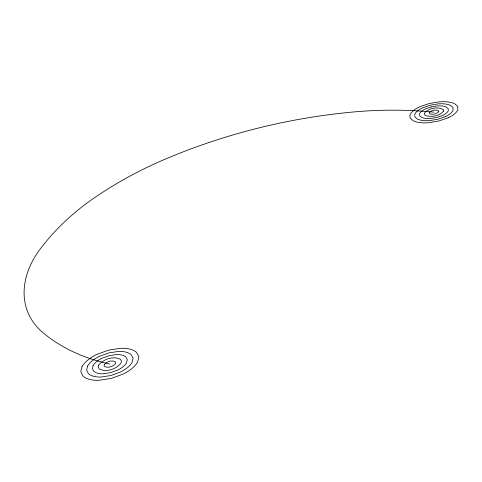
<?xml version="1.0" encoding="UTF-8"?>
<svg xmlns="http://www.w3.org/2000/svg" width="482" height="482" viewBox="0 0 482 482"><rect width="100%" height="100%" fill="white"/><g stroke="black" fill="none" stroke-linecap="round" stroke-linejoin="round"><path stroke-width="0.72" d="M433.945 112.167A372.562 323.024 1.4 0 0 353.077 112.011A838.084 723.169 67.8 0 0 165.115 159.187A370.013 327.941 -13.7 0 0 94.84 197.5A211.598 165.953 -19.3 0 0 40.374 248.784A95.665 68.962 -23.6 0 0 42.338 332.11A190.914 135.556 -17.1 0 0 109.866 364.091M104.269 364.585L104.052 365.585L104.516 366.477C108.076 368.344 112.933 366.675 115.391 363.687L115.674 362.603L115.204 361.711C111.601 359.855 106.733 361.56 104.269 364.585M98.683 365.079L98.244 367.079L99.153 368.869C106.281 372.622 116.017 369.272 120.928 363.277L121.482 361.108L120.53 359.337C113.324 355.644 103.618 359.036 98.683 365.079M93.11 365.567L92.43 368.573L93.779 371.267A13.406 10.303 -29.8 0 0 98.009 373.309A20.853 15.99 -29.2 0 0 103.516 373.749L110.637 372.64L117.626 370.122A20.822 16.008 -28.8 0 0 122.802 366.941A13.357 10.327 -28.9 0 0 126.471 362.868L127.284 359.62L125.838 356.969A13.454 10.459 -29.4 0 0 121.572 354.993A21.22 16.533 -30.1 0 0 116.114 354.589L109.107 355.686L102.22 358.156A21.256 16.515 -30.4 0 0 97.075 361.283A14.346 11.086 -30.3 0 0 93.11 365.567M87.543 366.055L86.609 370.068L88.393 373.671A17.864 13.701 -29.8 0 0 94.02 376.412A27.727 21.214 -29 0 0 101.383 377.002L110.896 375.526L120.235 372.152A27.673 21.238 -28.6 0 0 127.146 367.893A17.774 13.749 -28.7 0 0 132.026 362.452L133.086 358.126L131.14 354.607A17.948 13.978 -29.3 0 0 125.441 351.987A28.384 22.166 -30.2 0 0 118.174 351.456L108.86 352.92L99.702 356.192A28.444 22.136 -30.7 0 0 92.839 360.349A19.172 14.815 -30.5 0 0 87.543 366.055M81.982 366.543L80.795 371.562L82.994 376.074A22.323 17.087 -29.9 0 0 90.02 379.521A34.565 26.377 -28.9 0 0 99.232 380.274L111.155 378.424L122.862 374.195A34.481 26.42 -28.4 0 0 131.508 368.851A22.184 17.165 -28.5 0 0 137.587 362.042L138.888 356.638L136.43 352.252A22.449 17.521 -29.3 0 0 129.297 348.986A35.59 27.872 -30.4 0 0 120.223 348.335L108.607 350.161L97.189 354.246A35.686 27.817 -31 0 0 88.622 359.421A24.016 18.557 -30.7 0 0 81.982 366.543M443.506 111.155C439.476 116.162 431.685 117.271 425.727 115.632L424.455 114.559L424.317 113.294C428.582 108.203 437.77 106.112 443.434 109.782L443.506 111.155M438.722 111.661C436.704 114.162 432.818 114.71 429.842 113.897L429.131 112.734C431.257 110.179 435.861 109.131 438.692 110.974L438.722 111.661M445.199 116.698L437.837 119.217L429.83 120.572A22.768 14.593 -2.8 0 1 423.172 120.542A14.617 9.429 -2.8 0 1 417.478 119.102L414.954 116.951L414.713 114.415A15.653 10.164 -2.5 0 1 417.894 110.619A23.238 15.129 -2.2 0 1 422.877 107.715L430.125 105.251L437.993 103.913A23.257 15.105 -1.9 0 1 444.567 103.913A14.767 9.526 -2 0 1 450.29 105.287L452.917 107.396L453.098 110.137A14.653 9.393 -2.2 0 1 450.194 113.74A22.793 14.574 -2.6 0 1 445.199 116.698M448.043 117.843L438.825 121L428.787 122.693A28.39 18.165 -2.9 0 1 420.461 122.657A18.25 11.773 -2.9 0 1 413.345 120.843L410.2 118.144L409.923 114.975A19.587 12.737 -2.6 0 1 413.918 110.233A29.119 19.003 -2.1 0 1 420.141 106.612L429.185 103.54L438.994 101.871A29.155 18.967 -1.8 0 1 447.2 101.865A18.485 11.923 -1.9 0 1 454.357 103.576L457.659 106.203L457.9 109.625A18.304 11.719 -2.2 0 1 454.291 114.132A28.426 18.135 -2.7 0 1 448.043 117.843M431.077 106.968L425.63 108.824A17.382 11.291 -2.2 0 0 421.889 111.005A11.731 7.604 -2.5 0 0 419.515 113.854L419.702 115.752L421.605 117.361A10.978 7.079 -2.7 0 0 425.883 118.439A17.123 10.99 -2.7 0 0 430.866 118.458L436.861 117.445L442.368 115.56A17.135 10.978 -2.6 0 0 446.115 113.342A10.996 7.061 -2.3 0 0 448.302 110.643L448.176 108.589L446.218 107.004A11.062 7.134 -2.1 0 0 441.928 105.968A17.394 11.279 -2.1 0 0 436.987 105.962L431.077 106.968"/></g></svg>
